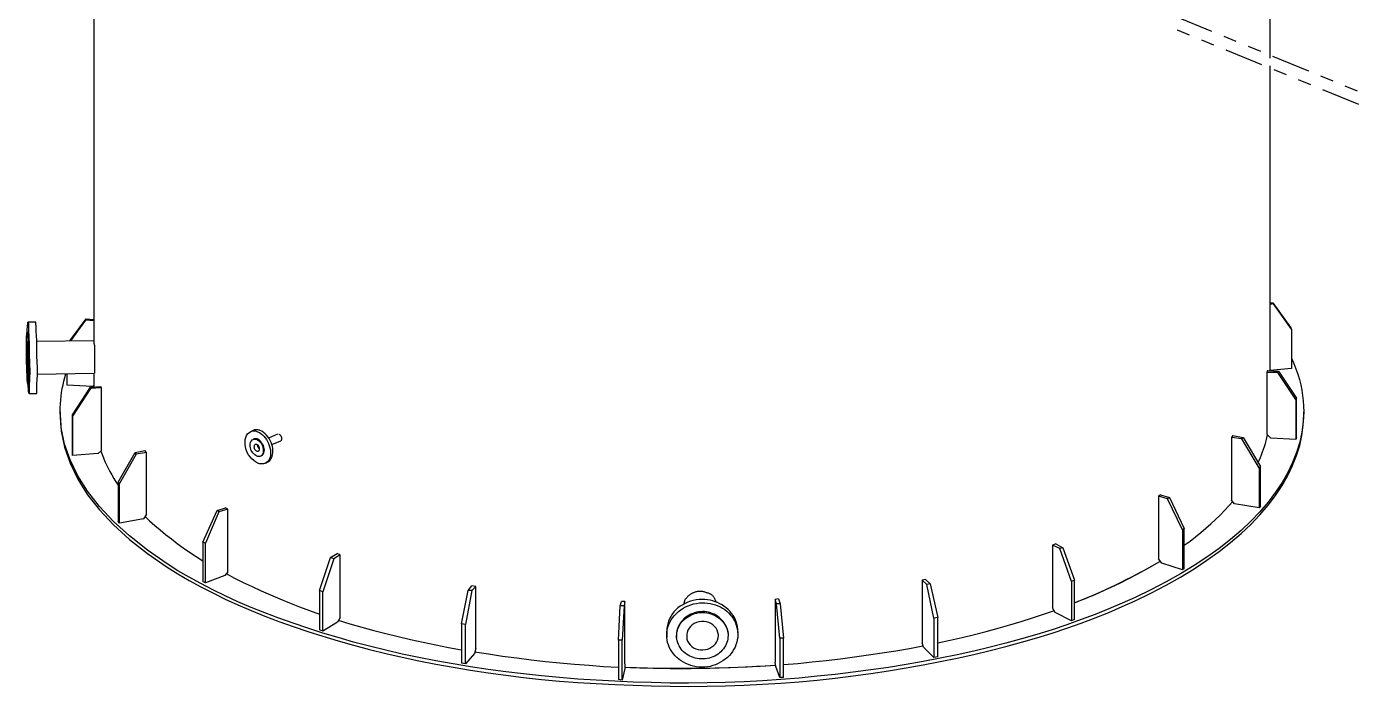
# Model space of a CAD drawing. Header units: metres. Extents: x 20 to 415, y 5 to 292.
# Drawn here: x 185.7 to 238.4, y 154.4 to 180.5 of the extents above; entities that cross this region are included whole.
import ezdxf

# ---------------------------------------------------------------- set-up
doc = ezdxf.new("R2010")
doc.units = ezdxf.units.M
doc.layers.add('ИЗОЛЯЦИЯ', color=3, linetype='Continuous')
doc.layers.add('ОБОРУДОВАНИЕ', color=8, linetype='Continuous')

msp = doc.modelspace()

# ---------------------------------------------------------------- linework, layer by layer
at = {"layer": 'ИЗОЛЯЦИЯ'}
for points in [[(232.572, 180.266), (231.157, 180.847)], [(231.195, 180.325), (231.676, 180.127)], [(233.535, 179.871), (233.054, 180.069)], [(232.158, 179.93), (232.639, 179.732)], [(233.121, 179.535), (234.536, 178.953)], [(234.498, 179.476), (234.017, 179.674)], [(236.395, 178.697), (234.98, 179.278)], [(235.018, 178.756), (235.499, 178.558)], [(237.358, 178.302), (236.877, 178.5)], [(235.981, 178.361), (236.462, 178.163)], [(236.943, 177.966), (238.359, 177.385)], [(238.321, 177.907), (237.839, 178.105)]]:
    msp.add_lwpolyline(points, dxfattribs=at)
at = {"layer": 'ОБОРУДОВАНИЕ'}
for points in [[(234.87, 179.206), (234.87, 217.62)], [(188.371, 197.98), (188.371, 168.034)], [(234.87, 166.861), (234.87, 178.9)], [(234.87, 169.539), (234.972, 169.539)], [(234.972, 169.539), (235.687, 168.544)], [(234.972, 169.539), (234.998, 169.488)], [(234.998, 169.488), (234.87, 169.463)], [(235.712, 168.493), (234.998, 169.488)], [(185.743, 168.366), (185.743, 168.41), (185.744, 168.452), (185.744, 168.491), (185.745, 168.527), (185.747, 168.561), (185.749, 168.592), (185.752, 168.621), (185.756, 168.648), (185.762, 168.674), (185.769, 168.698)], [(185.769, 168.698), (185.769, 168.712), (185.769, 168.725), (185.769, 168.737), (185.769, 168.746), (185.769, 168.755), (185.769, 168.762), (185.769, 168.767), (185.769, 168.771), (185.769, 168.773), (185.769, 168.774)], [(186.075, 168.774), (185.769, 168.774)], [(185.769, 168.774), (185.776, 168.769), (185.781, 168.756), (185.786, 168.734), (185.789, 168.704), (185.791, 168.666), (185.793, 168.62), (185.794, 168.567), (185.794, 168.506), (185.794, 168.439), (185.794, 168.366), (185.801, 168.279), (185.807, 168.189), (185.811, 168.095), (185.814, 167.997), (185.817, 167.897), (185.818, 167.795), (185.819, 167.69), (185.82, 167.585), (185.82, 167.478), (185.82, 167.371), (185.827, 167.257), (185.832, 167.145), (185.836, 167.035), (185.838, 166.928), (185.839, 166.823), (185.838, 166.721), (185.836, 166.623), (185.832, 166.528), (185.827, 166.437), (185.82, 166.351), (185.82, 166.277), (185.82, 166.211), (185.82, 166.15), (185.82, 166.097), (185.82, 166.051), (185.82, 166.013), (185.82, 165.983), (185.82, 165.961), (185.82, 165.947), (185.82, 165.943)], [(186.126, 165.943), (186.126, 165.947), (186.126, 165.961), (186.126, 165.984), (186.126, 166.015), (186.126, 166.054), (186.126, 166.103), (186.126, 166.159), (186.126, 166.224), (186.126, 166.296), (186.126, 166.376), (186.133, 166.456), (186.138, 166.541), (186.142, 166.631), (186.144, 166.727), (186.145, 166.826), (186.144, 166.929), (186.142, 167.036), (186.138, 167.145), (186.133, 167.257), (186.126, 167.371), (186.126, 167.478), (186.126, 167.585), (186.125, 167.69), (186.125, 167.795), (186.123, 167.897), (186.12, 167.997), (186.117, 168.095), (186.113, 168.189), (186.107, 168.279), (186.101, 168.366), (186.1, 168.439), (186.098, 168.506), (186.095, 168.567), (186.092, 168.62), (186.088, 168.666), (186.084, 168.704), (186.081, 168.734), (186.078, 168.756), (186.076, 168.769), (186.075, 168.774)], [(187.427, 168.034), (188.065, 168.902)], [(188.039, 168.851), (187.452, 168.034)], [(188.039, 168.851), (188.065, 168.902)], [(188.371, 168.825), (188.039, 168.851)], [(188.065, 168.902), (188.371, 168.876)], [(235.687, 168.544), (235.712, 168.493)], [(235.712, 168.493), (235.712, 166.938)], [(185.769, 166.351), (185.762, 166.354), (185.756, 166.363), (185.752, 166.378), (185.749, 166.4), (185.747, 166.427), (185.745, 166.461), (185.744, 166.501), (185.744, 166.547), (185.743, 166.599), (185.743, 166.657), (185.737, 166.713), (185.731, 166.773), (185.727, 166.836), (185.724, 166.903), (185.721, 166.973), (185.72, 167.044), (185.719, 167.118), (185.718, 167.193), (185.718, 167.269), (185.718, 167.346), (185.718, 167.429), (185.718, 167.511), (185.718, 167.59), (185.718, 167.667), (185.718, 167.741), (185.718, 167.812), (185.718, 167.88), (185.718, 167.944), (185.718, 168.004), (185.718, 168.06), (185.718, 168.118), (185.718, 168.17), (185.719, 168.216), (185.72, 168.256), (185.721, 168.289), (185.724, 168.317), (185.727, 168.338), (185.731, 168.354), (185.737, 168.363), (185.743, 168.366)], [(185.743, 168.009), (185.737, 168.001), (185.731, 167.977), (185.727, 167.938), (185.724, 167.886), (185.721, 167.821), (185.72, 167.744), (185.719, 167.658), (185.718, 167.562), (185.718, 167.457), (185.718, 167.346), (185.725, 167.241), (185.731, 167.142), (185.735, 167.051), (185.74, 166.967), (185.743, 166.893), (185.747, 166.83), (185.752, 166.778), (185.756, 166.74), (185.762, 166.716), (185.769, 166.708)], [(185.769, 168.366), (185.743, 168.366)], [(185.743, 168.366), (185.744, 168.358), (185.746, 168.334), (185.749, 168.294), (185.752, 168.241), (185.756, 168.175), (185.76, 168.096), (185.763, 168.006), (185.766, 167.906), (185.768, 167.796), (185.769, 167.677)], [(185.769, 167.065), (185.769, 167.128), (185.769, 167.193), (185.769, 167.259), (185.769, 167.326), (185.769, 167.394), (185.769, 167.46), (185.769, 167.525), (185.769, 167.587), (185.769, 167.647), (185.769, 167.703), (185.762, 167.761), (185.756, 167.813), (185.752, 167.859), (185.749, 167.899), (185.747, 167.932), (185.745, 167.96), (185.744, 167.981), (185.744, 167.997), (185.743, 168.006), (185.743, 168.009)], [(185.82, 167.677), (185.813, 167.796), (185.807, 167.906), (185.803, 168.006), (185.798, 168.096), (185.794, 168.175), (185.791, 168.241), (185.786, 168.294), (185.782, 168.334), (185.776, 168.358), (185.769, 168.366)], [(188.371, 168.034), (186.126, 168.009)], [(188.371, 168.034), (188.371, 168.034), (188.371, 168.034), (188.371, 168.032), (188.371, 168.028), (188.371, 168.024), (188.371, 168.019), (188.371, 168.012), (188.371, 168.006), (188.371, 167.998), (188.371, 167.991), (188.371, 167.983), (188.371, 167.968), (188.373, 167.953), (188.376, 167.937), (188.38, 167.922), (188.383, 167.907), (188.387, 167.891), (188.391, 167.876), (188.394, 167.861), (188.395, 167.846), (188.396, 167.83), (188.396, 167.807), (188.396, 167.784), (188.396, 167.761), (188.396, 167.738), (188.396, 167.715), (188.396, 167.693), (188.396, 167.67), (188.396, 167.647), (188.396, 167.624), (188.396, 167.601), (188.396, 167.578), (188.396, 167.555), (188.396, 167.531), (188.396, 167.507), (188.396, 167.483), (188.396, 167.458), (188.396, 167.431), (188.396, 167.404), (188.396, 167.375), (188.396, 167.346), (188.396, 167.323), (188.396, 167.3), (188.396, 167.277), (188.396, 167.254), (188.396, 167.231), (188.396, 167.208), (188.396, 167.185), (188.396, 167.162), (188.396, 167.139), (188.396, 167.116), (188.396, 167.093), (188.396, 167.07), (188.396, 167.048), (188.396, 167.026), (188.396, 167.005), (188.396, 166.984), (188.396, 166.964), (188.396, 166.945), (188.396, 166.928), (188.396, 166.912), (188.396, 166.897), (188.396, 166.882), (188.396, 166.867), (188.396, 166.853), (188.396, 166.839), (188.396, 166.826), (188.396, 166.814), (188.396, 166.803), (188.396, 166.793), (188.396, 166.784), (188.396, 166.778), (188.396, 166.772), (188.396, 166.768), (188.396, 166.765), (188.396, 166.762), (188.396, 166.761), (188.396, 166.76), (188.396, 166.759), (188.396, 166.759), (188.396, 166.759)], [(185.769, 167.677), (185.769, 167.585), (185.769, 167.491), (185.769, 167.398), (185.769, 167.304), (185.769, 167.212), (185.769, 167.121), (185.769, 167.032), (185.769, 166.946), (185.769, 166.863), (185.769, 166.784), (185.769, 166.704), (185.769, 166.632), (185.769, 166.567), (185.769, 166.511), (185.769, 166.463), (185.769, 166.423), (185.769, 166.392), (185.769, 166.369), (185.769, 166.355), (185.769, 166.351)], [(185.794, 166.351), (185.801, 166.355), (185.807, 166.369), (185.811, 166.392), (185.814, 166.423), (185.817, 166.463), (185.818, 166.511), (185.819, 166.567), (185.82, 166.632), (185.82, 166.704), (185.82, 166.784), (185.82, 166.863), (185.82, 166.946), (185.82, 167.032), (185.82, 167.121), (185.82, 167.212), (185.82, 167.304), (185.82, 167.398), (185.82, 167.491), (185.82, 167.585), (185.82, 167.677)], [(185.769, 166.708), (185.769, 166.712), (185.769, 166.723), (185.769, 166.742), (185.769, 166.768), (185.769, 166.801), (185.769, 166.84), (185.769, 166.887), (185.769, 166.94), (185.769, 166.999), (185.769, 167.065)], [(235.712, 166.938), (234.87, 166.861)], [(235.712, 167.346), (235.806, 167.138), (235.89, 166.93), (235.963, 166.72), (236.026, 166.509), (236.079, 166.297), (236.122, 166.084), (236.155, 165.871), (236.178, 165.657), (236.192, 165.443), (236.197, 165.229)], [(185.769, 166.351), (185.794, 166.351)], [(185.82, 165.943), (185.813, 165.947), (185.807, 165.961), (185.803, 165.983), (185.798, 166.013), (185.794, 166.051), (185.791, 166.097), (185.786, 166.15), (185.782, 166.211), (185.776, 166.277), (185.769, 166.351)], [(186.126, 166.708), (188.396, 166.759)], [(187.044, 165.229), (187.047, 165.382), (187.054, 165.534), (187.065, 165.687), (187.081, 165.839), (187.102, 165.991), (187.127, 166.141), (187.157, 166.291), (187.191, 166.44), (187.23, 166.587), (187.274, 166.733)], [(187.325, 166.274), (187.325, 166.733)], [(188.371, 166.759), (188.371, 166.223)], [(234.768, 166.861), (234.743, 166.784)], [(234.743, 166.784), (234.743, 164.336)], [(235.177, 166.784), (234.743, 166.784)], [(234.768, 166.861), (235.202, 166.835)], [(235.202, 166.835), (235.177, 166.784)], [(235.891, 165.713), (235.177, 166.784)], [(235.202, 166.835), (235.916, 165.764)], [(185.82, 165.943), (186.126, 165.943)], [(188.32, 166.223), (187.325, 166.274)], [(187.529, 165.101), (188.243, 166.198)], [(188.243, 166.147), (187.529, 165.05)], [(188.243, 166.198), (188.651, 166.223)], [(188.243, 166.147), (188.243, 166.198)], [(188.677, 166.172), (188.243, 166.147)], [(188.371, 166.249), (188.32, 166.223)], [(188.332, 166.225), (188.332, 166.224)], [(188.677, 166.172), (188.651, 166.223)], [(188.677, 163.698), (188.677, 166.172)], [(235.916, 165.764), (235.891, 165.713)], [(235.891, 165.713), (235.891, 164.132)], [(235.916, 164.208), (235.916, 165.764)], [(187.044, 165.229), (187.044, 165.101)], [(229.539, 157.882), (229.027, 157.655), (228.499, 157.433), (227.957, 157.217), (227.402, 157.008), (226.833, 156.805), (226.25, 156.61), (225.655, 156.423), (225.049, 156.245), (224.43, 156.077), (223.8, 155.918), (223.153, 155.762), (222.497, 155.615), (221.832, 155.478), (221.159, 155.349), (220.478, 155.23), (219.789, 155.119), (219.093, 155.018), (218.39, 154.927), (217.681, 154.844), (216.964, 154.771), (216.25, 154.699), (215.53, 154.639), (214.806, 154.589), (214.078, 154.55), (213.349, 154.522), (212.617, 154.504), (211.885, 154.497), (211.154, 154.501), (210.423, 154.516), (209.695, 154.541), (208.962, 154.569), (208.232, 154.608), (207.507, 154.657), (206.786, 154.715), (206.07, 154.783), (205.359, 154.861), (204.654, 154.947), (203.955, 155.041), (203.263, 155.144), (202.578, 155.255), (201.895, 155.375), (201.223, 155.506), (200.561, 155.646), (199.911, 155.795), (199.272, 155.954), (198.645, 156.12), (198.029, 156.295), (197.425, 156.477), (196.832, 156.667), (196.252, 156.862), (195.685, 157.065), (195.133, 157.275), (194.595, 157.493), (194.072, 157.718), (193.565, 157.95), (193.073, 158.188), (192.599, 158.434), (192.141, 158.686), (191.701, 158.944), (191.279, 159.209), (190.491, 159.753), (189.78, 160.315), (189.149, 160.892), (188.598, 161.482), (188.128, 162.085), (187.741, 162.698), (187.438, 163.321), (187.22, 163.951), (187.088, 164.588), (187.044, 165.229)], [(187.044, 165.101), (187.088, 164.459), (187.22, 163.821), (187.438, 163.188), (187.741, 162.563), (188.128, 161.948), (188.598, 161.344), (189.149, 160.753), (189.78, 160.178), (190.491, 159.62), (191.279, 159.081), (191.701, 158.817), (192.141, 158.558), (192.599, 158.306), (193.073, 158.061), (193.565, 157.822), (194.072, 157.59), (194.595, 157.365), (195.133, 157.148), (195.685, 156.937), (196.252, 156.735), (196.832, 156.539), (197.425, 156.35), (198.029, 156.167), (198.645, 155.993), (199.272, 155.826), (199.911, 155.668), (200.561, 155.518), (201.223, 155.378), (201.895, 155.248), (202.578, 155.128), (203.263, 155.011), (203.955, 154.904), (204.654, 154.808), (205.359, 154.722), (206.07, 154.646), (206.786, 154.581), (207.507, 154.524), (208.232, 154.478), (208.962, 154.441), (209.695, 154.413), (210.423, 154.388), (211.154, 154.373), (211.885, 154.369), (212.617, 154.375), (213.349, 154.391), (214.078, 154.417), (214.806, 154.453), (215.53, 154.498), (216.25, 154.553), (216.964, 154.618), (217.681, 154.698), (218.39, 154.786), (219.093, 154.882), (219.789, 154.987), (220.478, 155.099), (221.159, 155.22), (221.832, 155.349), (222.497, 155.488), (223.153, 155.635), (223.8, 155.791), (224.43, 155.948), (225.049, 156.115), (225.655, 156.291), (226.25, 156.475), (226.833, 156.668), (227.402, 156.869), (227.957, 157.078), (228.499, 157.296), (229.027, 157.522), (229.539, 157.755)], [(187.529, 165.101), (187.529, 163.545)], [(187.529, 165.05), (187.529, 165.101)], [(187.529, 163.494), (187.529, 165.05)], [(236.197, 165.229), (236.179, 164.824), (236.127, 164.421), (236.039, 164.019), (235.917, 163.62), (235.76, 163.223), (235.569, 162.828), (235.343, 162.436), (235.083, 162.046), (234.79, 161.659), (234.462, 161.275), (234.109, 160.903), (233.723, 160.538), (233.304, 160.179), (232.854, 159.827), (232.374, 159.483), (231.864, 159.146), (231.324, 158.818), (230.757, 158.497), (230.162, 158.185), (229.539, 157.882)], [(229.539, 157.755), (230.162, 158.058), (230.757, 158.37), (231.324, 158.69), (231.864, 159.019), (232.374, 159.355), (232.854, 159.7), (233.304, 160.052), (233.723, 160.41), (234.109, 160.775), (234.462, 161.147), (234.79, 161.532), (235.083, 161.918), (235.343, 162.308), (235.569, 162.701), (235.76, 163.096), (235.917, 163.493), (236.039, 163.892), (236.127, 164.293), (236.179, 164.696), (236.197, 165.101)], [(236.197, 165.101), (236.197, 165.229)], [(195.156, 163.188), (195.084, 163.166), (195.008, 163.162), (194.929, 163.174), (194.849, 163.201), (194.77, 163.242), (194.693, 163.296), (194.62, 163.362), (194.552, 163.439), (194.492, 163.526), (194.441, 163.622), (194.402, 163.728), (194.374, 163.834), (194.358, 163.936), (194.354, 164.034), (194.362, 164.125), (194.381, 164.209), (194.411, 164.284), (194.453, 164.348), (194.505, 164.4), (194.569, 164.438)], [(194.671, 164.489), (194.569, 164.438)], [(194.569, 164.438), (194.593, 164.452), (194.618, 164.462), (194.644, 164.47), (194.672, 164.475), (194.7, 164.476), (194.729, 164.475), (194.759, 164.47), (194.789, 164.462), (194.819, 164.452), (194.85, 164.438)], [(194.952, 164.489), (194.921, 164.496), (194.891, 164.504), (194.861, 164.51), (194.831, 164.515), (194.802, 164.518), (194.774, 164.518), (194.746, 164.516), (194.72, 164.511), (194.695, 164.502), (194.671, 164.489)], [(194.85, 164.438), (194.917, 164.403), (194.981, 164.362), (195.041, 164.313), (195.097, 164.257), (195.149, 164.195), (195.197, 164.127), (195.239, 164.054), (195.277, 163.974), (195.308, 163.89), (195.334, 163.8), (195.353, 163.717), (195.362, 163.639), (195.363, 163.563), (195.356, 163.493), (195.341, 163.427), (195.318, 163.367), (195.288, 163.312), (195.25, 163.264), (195.206, 163.222), (195.156, 163.188)], [(195.232, 163.239), (195.283, 163.267), (195.327, 163.305), (195.365, 163.352), (195.396, 163.407), (195.42, 163.469), (195.438, 163.537), (195.448, 163.61), (195.452, 163.687), (195.448, 163.768), (195.436, 163.851), (195.41, 163.935), (195.379, 164.015), (195.341, 164.093), (195.299, 164.167), (195.251, 164.237), (195.199, 164.301), (195.143, 164.359), (195.083, 164.41), (195.019, 164.454), (194.952, 164.489)], [(195.64, 164.336), (195.283, 164.183)], [(195.691, 164.336), (195.699, 164.335), (195.707, 164.333), (195.714, 164.329), (195.722, 164.324), (195.73, 164.317), (195.737, 164.308), (195.745, 164.298), (195.753, 164.287), (195.76, 164.274), (195.768, 164.259), (195.775, 164.252), (195.78, 164.244), (195.785, 164.236), (195.788, 164.227), (195.79, 164.218), (195.792, 164.208), (195.793, 164.197), (195.793, 164.185), (195.793, 164.172), (195.793, 164.157), (195.793, 164.15), (195.793, 164.142), (195.793, 164.134), (195.792, 164.127), (195.79, 164.119), (195.788, 164.111), (195.785, 164.104), (195.78, 164.096), (195.775, 164.088), (195.768, 164.081)], [(233.391, 164.285), (233.34, 164.208)], [(233.391, 164.285), (233.799, 164.208)], [(234.386, 163.188), (234.438, 163.302), (234.487, 163.415), (234.533, 163.527), (234.576, 163.638), (234.615, 163.749), (234.652, 163.86), (234.686, 163.972), (234.716, 164.083), (234.744, 164.196), (234.768, 164.31)], [(234.386, 163.188), (234.438, 163.302), (234.487, 163.415), (234.533, 163.527), (234.576, 163.638), (234.615, 163.749), (234.652, 163.86), (234.686, 163.972), (234.716, 164.083), (234.744, 164.196), (234.768, 164.31)], [(234.896, 164.183), (234.743, 164.336)], [(194.977, 163.469), (194.938, 163.458), (194.898, 163.456), (194.857, 163.462), (194.817, 163.476), (194.776, 163.497), (194.737, 163.525), (194.698, 163.56), (194.661, 163.601), (194.627, 163.647), (194.594, 163.698), (194.575, 163.752), (194.561, 163.807), (194.553, 163.861), (194.552, 163.913), (194.556, 163.963), (194.567, 164.009), (194.584, 164.049), (194.607, 164.084), (194.636, 164.112), (194.671, 164.132)], [(194.697, 164.157), (194.671, 164.132)], [(194.671, 164.132), (194.696, 164.143), (194.723, 164.148), (194.752, 164.146), (194.782, 164.138), (194.815, 164.125), (194.847, 164.108), (194.88, 164.086), (194.913, 164.062), (194.946, 164.034), (194.977, 164.004)], [(195.003, 164.004), (194.978, 164.04), (194.951, 164.072), (194.922, 164.098), (194.891, 164.12), (194.859, 164.138), (194.826, 164.151), (194.793, 164.16), (194.76, 164.163), (194.728, 164.163), (194.697, 164.157)], [(194.748, 163.928), (194.734, 163.918), (194.723, 163.907), (194.715, 163.892), (194.709, 163.876), (194.706, 163.858), (194.705, 163.838), (194.707, 163.817), (194.71, 163.795), (194.715, 163.772), (194.722, 163.749), (194.737, 163.734), (194.753, 163.719), (194.768, 163.705), (194.783, 163.693), (194.799, 163.682), (194.814, 163.674), (194.829, 163.668), (194.844, 163.666), (194.86, 163.667), (194.875, 163.673)], [(194.926, 163.749), (194.925, 163.764), (194.923, 163.78), (194.92, 163.795), (194.915, 163.81), (194.91, 163.826), (194.904, 163.841), (194.897, 163.856), (194.89, 163.872), (194.883, 163.887), (194.875, 163.902), (194.861, 163.91), (194.847, 163.917), (194.835, 163.924), (194.823, 163.929), (194.811, 163.934), (194.8, 163.937), (194.788, 163.938), (194.776, 163.937), (194.762, 163.934), (194.748, 163.928)], [(194.926, 163.749), (194.912, 163.764), (194.899, 163.78), (194.887, 163.795), (194.877, 163.81), (194.869, 163.826), (194.862, 163.841), (194.856, 163.856), (194.853, 163.872), (194.85, 163.887), (194.85, 163.902)], [(194.926, 163.749), (194.912, 163.764), (194.899, 163.78), (194.887, 163.795), (194.877, 163.81), (194.869, 163.826), (194.862, 163.841), (194.856, 163.856), (194.853, 163.872), (194.85, 163.887), (194.85, 163.902)], [(194.875, 163.673), (194.883, 163.674), (194.89, 163.678), (194.897, 163.684), (194.904, 163.692), (194.91, 163.701), (194.915, 163.711), (194.92, 163.721), (194.923, 163.732), (194.925, 163.741), (194.926, 163.749)], [(194.977, 164.004), (195.012, 163.942), (195.038, 163.877), (195.057, 163.813), (195.069, 163.75), (195.073, 163.689), (195.069, 163.632), (195.057, 163.579), (195.038, 163.534), (195.012, 163.497), (194.977, 163.469)], [(195.003, 163.494), (195.044, 163.522), (195.076, 163.559), (195.099, 163.604), (195.113, 163.655), (195.117, 163.711), (195.113, 163.77), (195.099, 163.83), (195.076, 163.89), (195.044, 163.949), (195.003, 164.004)], [(195.411, 163.928), (195.768, 164.081)], [(233.34, 164.208), (233.34, 161.734)], [(233.748, 164.157), (233.34, 164.208)], [(233.799, 164.208), (233.748, 164.157)], [(234.437, 163.009), (233.748, 164.157)], [(233.799, 164.208), (234.488, 163.06)], [(234.893, 164.188), (234.893, 164.188)], [(235.891, 164.132), (234.896, 164.183)], [(235.916, 164.208), (235.891, 164.132)], [(235.914, 164.207), (235.914, 164.207)], [(188.549, 163.571), (187.529, 163.494)], [(187.529, 163.494), (187.529, 163.545)], [(188.54, 163.558), (188.541, 163.558)], [(188.677, 163.698), (188.549, 163.571)], [(188.651, 163.673), (188.7, 163.536), (188.752, 163.4), (188.81, 163.265), (188.872, 163.131), (188.938, 162.997), (189.009, 162.863), (189.085, 162.729), (189.166, 162.594), (189.25, 162.458), (189.34, 162.321)], [(188.651, 163.673), (188.7, 163.536), (188.752, 163.4), (188.81, 163.265), (188.872, 163.131), (188.938, 162.997), (189.009, 162.863), (189.085, 162.729), (189.166, 162.594), (189.25, 162.458), (189.34, 162.321)], [(189.34, 162.448), (190.003, 163.622)], [(190.054, 163.545), (189.391, 162.397)], [(190.003, 163.622), (190.386, 163.698)], [(190.054, 163.545), (190.003, 163.622)], [(190.462, 163.622), (190.054, 163.545)], [(190.462, 163.622), (190.386, 163.698)], [(190.462, 161.173), (190.462, 163.622)], [(194.977, 163.469), (195.003, 163.494)], [(195.156, 163.188), (195.232, 163.239)], [(234.488, 163.06), (234.437, 163.009)], [(234.437, 163.009), (234.437, 161.428)], [(234.488, 161.504), (234.488, 163.06)], [(189.34, 162.448), (189.34, 160.892)], [(189.391, 162.397), (189.34, 162.448)], [(189.391, 160.816), (189.391, 162.397)], [(230.534, 161.938), (230.458, 161.887)], [(230.458, 161.887), (230.458, 159.413)], [(230.815, 161.785), (230.458, 161.887)], [(230.534, 161.938), (230.891, 161.836)], [(230.891, 161.836), (230.815, 161.785)], [(231.401, 160.561), (230.815, 161.785)], [(230.891, 161.836), (231.478, 160.612)], [(231.478, 159.949), (231.704, 160.117), (231.922, 160.286), (232.132, 160.455), (232.335, 160.625), (232.53, 160.797), (232.718, 160.97), (232.897, 161.145), (233.07, 161.322), (233.234, 161.501), (233.391, 161.683)], [(231.478, 159.949), (231.704, 160.117), (231.922, 160.286), (232.132, 160.455), (232.335, 160.625), (232.53, 160.797), (232.718, 160.97), (232.897, 161.145), (233.07, 161.322), (233.234, 161.501), (233.391, 161.683)], [(233.468, 161.581), (233.34, 161.734)], [(190.462, 161.173), (190.335, 160.994)], [(190.386, 161.096), (190.581, 160.913), (190.784, 160.732), (190.994, 160.552), (191.212, 160.374), (191.438, 160.197), (191.671, 160.022), (191.912, 159.848), (192.161, 159.676), (192.417, 159.505), (192.681, 159.336)], [(190.386, 161.096), (190.581, 160.913), (190.784, 160.732), (190.994, 160.552), (191.212, 160.374), (191.438, 160.197), (191.671, 160.022), (191.912, 159.848), (192.161, 159.676), (192.417, 159.505), (192.681, 159.336)], [(192.681, 160.076), (193.243, 161.326)], [(193.319, 161.275), (192.783, 160.025)], [(193.243, 161.326), (193.574, 161.428)], [(193.319, 161.275), (193.243, 161.326)], [(193.676, 161.377), (193.319, 161.275)], [(193.676, 161.377), (193.574, 161.428)], [(193.676, 158.903), (193.676, 161.377)], [(234.437, 161.428), (233.468, 161.581)], [(233.477, 161.593), (233.478, 161.593)], [(234.488, 161.504), (234.437, 161.428)], [(234.462, 161.504), (234.488, 161.504)], [(189.391, 160.816), (189.34, 160.892)], [(190.335, 160.994), (189.391, 160.816)], [(190.309, 160.994), (190.335, 160.994)], [(231.478, 160.612), (231.401, 160.561)], [(231.401, 160.561), (231.401, 158.979)], [(231.478, 159.03), (231.478, 160.612)], [(192.681, 160.076), (192.681, 158.52)], [(192.783, 160.025), (192.681, 160.076)], [(192.783, 158.469), (192.783, 160.025)], [(197.732, 159.464), (197.987, 159.617)], [(198.114, 159.566), (197.859, 159.413)], [(198.114, 159.566), (197.987, 159.617)], [(198.114, 157.092), (198.114, 159.566)], [(226.402, 160), (226.274, 159.949)], [(226.274, 159.949), (226.274, 157.474)], [(226.555, 159.821), (226.274, 159.949)], [(226.402, 160), (226.683, 159.846)], [(226.683, 159.846), (226.555, 159.821)], [(227.014, 158.52), (226.555, 159.821)], [(226.683, 159.846), (227.142, 158.571)], [(197.298, 158.163), (197.732, 159.464)], [(197.859, 159.413), (197.426, 158.112)], [(197.859, 159.413), (197.732, 159.464)], [(227.142, 157.678), (227.514, 157.826), (227.879, 157.978), (228.237, 158.134), (228.588, 158.293), (228.931, 158.456), (229.265, 158.622), (229.59, 158.791), (229.906, 158.962), (230.213, 159.136), (230.509, 159.311)], [(228.57, 158.291), (228.776, 158.39), (228.98, 158.49), (229.182, 158.59), (229.381, 158.69), (229.578, 158.791), (229.771, 158.893), (229.961, 158.996), (230.148, 159.099), (230.33, 159.204), (230.509, 159.311)], [(230.585, 159.234), (230.458, 159.413)], [(230.573, 159.246), (230.573, 159.246)], [(231.401, 158.979), (230.585, 159.234)], [(231.478, 159.03), (231.401, 158.979)], [(231.479, 159.039), (231.479, 159.039)], [(192.68, 158.512), (192.681, 158.512)], [(192.783, 158.469), (192.681, 158.52)], [(193.549, 158.75), (192.783, 158.469)], [(193.676, 158.903), (193.549, 158.75)], [(193.555, 158.743), (193.555, 158.743)], [(193.6, 158.826), (193.933, 158.652), (194.276, 158.48), (194.627, 158.312), (194.986, 158.147), (195.353, 157.984), (195.728, 157.825), (196.11, 157.669), (196.5, 157.516), (196.896, 157.366), (197.298, 157.219)], [(193.6, 158.826), (193.933, 158.652), (194.276, 158.48), (194.627, 158.312), (194.986, 158.147), (195.353, 157.984), (195.728, 157.825), (196.11, 157.669), (196.5, 157.516), (196.896, 157.366), (197.298, 157.219)], [(221.25, 158.597), (221.122, 158.571)], [(221.122, 158.571), (221.122, 156.097)], [(221.301, 158.393), (221.122, 158.571)], [(221.25, 158.597), (221.428, 158.418)], [(227.142, 158.571), (227.014, 158.52)], [(227.014, 158.52), (227.014, 156.964)], [(227.142, 157.015), (227.142, 158.571)], [(197.298, 158.163), (197.298, 156.607)], [(197.426, 158.112), (197.298, 158.163)], [(197.426, 156.556), (197.426, 158.112)], [(202.91, 156.837), (203.165, 158.163)], [(203.318, 158.163), (203.063, 156.811)], [(203.165, 158.163), (203.318, 158.342)], [(203.318, 158.163), (203.165, 158.163)], [(203.471, 158.316), (203.318, 158.342)], [(203.471, 158.316), (203.318, 158.163)], [(203.471, 155.867), (203.471, 158.316)], [(211.71, 157.627), (211.711, 157.643), (211.712, 157.658), (211.715, 157.673), (211.719, 157.689), (211.723, 157.704), (211.726, 157.719), (211.73, 157.734), (211.733, 157.75), (211.735, 157.765), (211.735, 157.78), (211.751, 157.803), (211.766, 157.824), (211.781, 157.843), (211.797, 157.862), (211.812, 157.879), (211.827, 157.896), (211.842, 157.912), (211.858, 157.928), (211.873, 157.944), (211.888, 157.959), (211.904, 157.974), (211.922, 157.989), (211.94, 158.004), (211.96, 158.019), (211.981, 158.032), (212.002, 158.045), (212.024, 158.057), (212.047, 158.068), (212.07, 158.078), (212.092, 158.086), (212.115, 158.094), (212.139, 158.102), (212.162, 158.109), (212.186, 158.116), (212.211, 158.122), (212.236, 158.127), (212.262, 158.131), (212.289, 158.135), (212.318, 158.137), (212.348, 158.138)], [(212.348, 158.138), (212.37, 158.137), (212.393, 158.135), (212.416, 158.131), (212.439, 158.127), (212.462, 158.122), (212.485, 158.116), (212.508, 158.109), (212.531, 158.102), (212.554, 158.094), (212.577, 158.086), (212.606, 158.079), (212.633, 158.071), (212.657, 158.063), (212.68, 158.054), (212.702, 158.045), (212.722, 158.035), (212.743, 158.024), (212.763, 158.012), (212.784, 157.999), (212.807, 157.984), (212.822, 157.968), (212.837, 157.951), (212.852, 157.932), (212.866, 157.913), (212.88, 157.892), (212.893, 157.871), (212.905, 157.849), (212.916, 157.826), (212.926, 157.803), (212.934, 157.78), (212.941, 157.773), (212.947, 157.765), (212.951, 157.757), (212.954, 157.75), (212.957, 157.742), (212.958, 157.734), (212.959, 157.727), (212.959, 157.719), (212.96, 157.712), (212.96, 157.704)], [(221.428, 158.418), (221.301, 158.393)], [(221.581, 157.066), (221.301, 158.393)], [(221.428, 158.418), (221.734, 157.092)], [(227.142, 157.678), (227.287, 157.733), (227.432, 157.789), (227.577, 157.846), (227.722, 157.905), (227.866, 157.965), (228.008, 158.027), (228.151, 158.091), (228.292, 158.156), (228.432, 158.222), (228.57, 158.291)], [(209.108, 156.199), (209.185, 157.551)], [(209.185, 157.551), (209.236, 157.729)], [(209.338, 157.551), (209.185, 157.551)], [(209.363, 157.729), (209.236, 157.729)], [(209.338, 157.551), (209.261, 156.199)], [(209.363, 157.729), (209.338, 157.551)], [(209.363, 155.255), (209.363, 157.729)], [(212.424, 157.806), (212.303, 157.801), (212.186, 157.788), (212.071, 157.766), (211.96, 157.736), (211.853, 157.698), (211.75, 157.652), (211.651, 157.599), (211.556, 157.538), (211.465, 157.471), (211.378, 157.398), (211.306, 157.312), (211.241, 157.224), (211.184, 157.132), (211.135, 157.038), (211.095, 156.942), (211.062, 156.843), (211.039, 156.743), (211.024, 156.639), (211.018, 156.535), (211.021, 156.429)], [(211.021, 156.301), (211.018, 156.407), (211.024, 156.512), (211.04, 156.614), (211.064, 156.714), (211.098, 156.811), (211.141, 156.905), (211.193, 156.996), (211.254, 157.083), (211.324, 157.166), (211.404, 157.245), (211.484, 157.324), (211.571, 157.395), (211.664, 157.457), (211.763, 157.511), (211.866, 157.557), (211.973, 157.595), (212.083, 157.627), (212.196, 157.651), (212.31, 157.668), (212.424, 157.678)], [(213.827, 156.633), (213.815, 156.731), (213.796, 156.825), (213.77, 156.917), (213.735, 157.006), (213.693, 157.092), (213.643, 157.174), (213.586, 157.254), (213.521, 157.33), (213.448, 157.404), (213.368, 157.474), (213.289, 157.533), (213.206, 157.587), (213.119, 157.636), (213.028, 157.679), (212.934, 157.717), (212.837, 157.748), (212.737, 157.773), (212.635, 157.791), (212.53, 157.802), (212.424, 157.806)], [(212.424, 157.678), (212.531, 157.675), (212.638, 157.664), (212.743, 157.645), (212.846, 157.62), (212.947, 157.589), (213.045, 157.552), (213.139, 157.508), (213.229, 157.46), (213.314, 157.406), (213.393, 157.347), (213.467, 157.276), (213.534, 157.203), (213.595, 157.126), (213.649, 157.047), (213.696, 156.964), (213.737, 156.878), (213.77, 156.79), (213.797, 156.698), (213.815, 156.603), (213.827, 156.505)], [(215.434, 157.831), (215.306, 157.806)], [(215.306, 157.806), (215.306, 155.332)], [(215.357, 157.627), (215.306, 157.806)], [(215.485, 156.275), (215.357, 157.627)], [(215.51, 157.627), (215.357, 157.627)], [(215.434, 157.831), (215.51, 157.627)], [(215.51, 157.627), (215.638, 156.275)], [(226.377, 157.296), (226.274, 157.474)], [(198.012, 156.913), (197.426, 156.556)], [(198.114, 157.092), (198.012, 156.913)], [(198.019, 156.922), (198.019, 156.922)], [(198.038, 156.99), (198.5, 156.847), (198.968, 156.711), (199.442, 156.581), (199.922, 156.456), (200.407, 156.336), (200.897, 156.222), (201.393, 156.113), (201.894, 156.009), (202.399, 155.91), (202.91, 155.816)], [(198.038, 156.99), (198.5, 156.847), (198.968, 156.711), (199.442, 156.581), (199.922, 156.456), (200.407, 156.336), (200.897, 156.222), (201.393, 156.113), (201.894, 156.009), (202.399, 155.91), (202.91, 155.816)], [(213.444, 156.48), (213.434, 156.548), (213.417, 156.617), (213.395, 156.684), (213.366, 156.75), (213.333, 156.814), (213.294, 156.876), (213.249, 156.935), (213.2, 156.991), (213.146, 157.044), (213.087, 157.092), (213.024, 157.142), (212.959, 157.187), (212.891, 157.225), (212.819, 157.257), (212.746, 157.283), (212.67, 157.303), (212.592, 157.317), (212.513, 157.324), (212.431, 157.326), (212.348, 157.321), (212.271, 157.311), (212.195, 157.297), (212.12, 157.277), (212.046, 157.252), (211.975, 157.223), (211.905, 157.187), (211.838, 157.147), (211.775, 157.1), (211.715, 157.048), (211.659, 156.99), (211.608, 156.935), (211.561, 156.877), (211.52, 156.816), (211.485, 156.753), (211.455, 156.687), (211.431, 156.619), (211.414, 156.549), (211.403, 156.476), (211.4, 156.402), (211.404, 156.326)], [(211.404, 156.301), (211.406, 156.371), (211.413, 156.441), (211.425, 156.512), (211.442, 156.582), (211.464, 156.652), (211.492, 156.72), (211.525, 156.786), (211.564, 156.849), (211.608, 156.909), (211.659, 156.964), (211.715, 157.016), (211.775, 157.065), (211.839, 157.11), (211.907, 157.151), (211.978, 157.187), (212.052, 157.22), (212.129, 157.247), (212.208, 157.269), (212.29, 157.285), (212.373, 157.296), (212.45, 157.293), (212.528, 157.287), (212.606, 157.275), (212.683, 157.259), (212.759, 157.238), (212.832, 157.213), (212.903, 157.183), (212.969, 157.149), (213.031, 157.11), (213.087, 157.066), (213.146, 157.018), (213.2, 156.966), (213.249, 156.91), (213.294, 156.851), (213.333, 156.789), (213.366, 156.725), (213.395, 156.659), (213.417, 156.591), (213.434, 156.523), (213.444, 156.454)], [(213.062, 156.403), (213.046, 156.499), (213.015, 156.588), (212.97, 156.67), (212.913, 156.742), (212.845, 156.805), (212.768, 156.857), (212.683, 156.897), (212.592, 156.925), (212.497, 156.939), (212.399, 156.939), (212.295, 156.924), (212.198, 156.895), (212.11, 156.853), (212.03, 156.8), (211.962, 156.738), (211.904, 156.667), (211.86, 156.589), (211.829, 156.505), (211.812, 156.417), (211.812, 156.326)], [(221.734, 157.092), (221.581, 157.066)], [(221.581, 157.066), (221.581, 155.51)], [(221.734, 156.097), (222.222, 156.199), (222.704, 156.308), (223.181, 156.422), (223.653, 156.542), (224.119, 156.668), (224.579, 156.799), (225.032, 156.935), (225.479, 157.076), (225.919, 157.222), (226.351, 157.372)], [(221.734, 156.097), (222.222, 156.199), (222.704, 156.308), (223.181, 156.422), (223.653, 156.542), (224.119, 156.668), (224.579, 156.799), (225.032, 156.935), (225.479, 157.076), (225.919, 157.222), (226.351, 157.372)], [(221.734, 155.536), (221.734, 157.092)], [(226.377, 157.307), (226.377, 157.308)], [(227.014, 156.964), (226.377, 157.296)], [(227.142, 157.015), (227.014, 156.964)], [(197.426, 156.556), (197.298, 156.607)], [(202.91, 156.837), (202.91, 155.281)], [(203.063, 156.811), (202.91, 156.837)], [(203.063, 155.255), (203.063, 156.811)], [(213.827, 156.505), (213.83, 156.406), (213.824, 156.307), (213.81, 156.209), (213.787, 156.112), (213.757, 156.017), (213.719, 155.925), (213.673, 155.835), (213.62, 155.749), (213.561, 155.666), (213.495, 155.587), (213.416, 155.513), (213.331, 155.444), (213.241, 155.38), (213.147, 155.322), (213.049, 155.271), (212.948, 155.227), (212.845, 155.19), (212.74, 155.161), (212.633, 155.14), (212.526, 155.128), (212.412, 155.125), (212.3, 155.13), (212.19, 155.144), (212.083, 155.166), (211.978, 155.195), (211.876, 155.23), (211.778, 155.273), (211.683, 155.321), (211.592, 155.375), (211.506, 155.434), (211.425, 155.505), (211.35, 155.58), (211.282, 155.66), (211.221, 155.743), (211.168, 155.829), (211.122, 155.919), (211.084, 156.011), (211.054, 156.106), (211.033, 156.202), (211.021, 156.301)], [(211.021, 156.429), (211.021, 156.301)], [(213.444, 156.378), (213.441, 156.309), (213.432, 156.24), (213.418, 156.172), (213.397, 156.105), (213.371, 156.04), (213.34, 155.975), (213.303, 155.913), (213.261, 155.853), (213.215, 155.795), (213.164, 155.74), (213.108, 155.689), (213.048, 155.642), (212.984, 155.601), (212.916, 155.564), (212.845, 155.533), (212.771, 155.507), (212.694, 155.486), (212.614, 155.471), (212.533, 155.462), (212.45, 155.459), (212.373, 155.455), (212.297, 155.459), (212.221, 155.469), (212.147, 155.485), (212.073, 155.507), (212.001, 155.534), (211.932, 155.567), (211.863, 155.604), (211.798, 155.644), (211.735, 155.689), (211.683, 155.737), (211.635, 155.789), (211.59, 155.845), (211.549, 155.904), (211.512, 155.966), (211.48, 156.03), (211.453, 156.096), (211.431, 156.164), (211.414, 156.232), (211.404, 156.301)], [(211.812, 156.326), (211.821, 156.237), (211.846, 156.154), (211.887, 156.077), (211.941, 156.007), (212.007, 155.947), (212.082, 155.897), (212.166, 155.857), (212.256, 155.83), (212.351, 155.816), (212.45, 155.816), (212.547, 155.824), (212.641, 155.845), (212.728, 155.88), (212.808, 155.926), (212.88, 155.982), (212.942, 156.048), (212.992, 156.121), (213.03, 156.202), (213.054, 156.287), (213.062, 156.378)], [(213.062, 156.378), (213.062, 156.384), (213.062, 156.39), (213.062, 156.394), (213.062, 156.398), (213.062, 156.4), (213.062, 156.401), (213.062, 156.403), (213.062, 156.403), (213.062, 156.403), (213.062, 156.403)], [(213.444, 156.454), (213.444, 156.48)], [(213.444, 156.454), (213.444, 156.446), (213.444, 156.439), (213.444, 156.431), (213.444, 156.423), (213.444, 156.416), (213.444, 156.408), (213.444, 156.4), (213.444, 156.393), (213.444, 156.385), (213.444, 156.378)], [(213.827, 156.505), (213.827, 156.633)], [(203.471, 155.867), (203.42, 155.663)], [(209.108, 156.199), (209.108, 154.643)], [(209.261, 156.199), (209.108, 156.199)], [(209.261, 154.618), (209.261, 156.199)], [(211.404, 156.326), (211.404, 156.301)], [(215.485, 156.275), (215.485, 154.72)], [(215.638, 156.275), (215.485, 156.275)], [(215.638, 154.72), (215.638, 156.275)], [(215.638, 155.23), (216.203, 155.279), (216.767, 155.333), (217.328, 155.394), (217.886, 155.461), (218.441, 155.533), (218.991, 155.61), (219.538, 155.692), (220.08, 155.78), (220.616, 155.872), (221.148, 155.969)], [(215.638, 155.23), (216.203, 155.279), (216.767, 155.333), (217.328, 155.394), (217.886, 155.461), (218.441, 155.533), (218.991, 155.61), (219.538, 155.692), (220.08, 155.78), (220.616, 155.872), (221.148, 155.969)], [(221.173, 155.918), (221.122, 156.097)], [(221.581, 155.51), (221.173, 155.918)], [(203.42, 155.663), (203.063, 155.255)], [(203.41, 155.668), (203.41, 155.668)], [(203.42, 155.74), (203.973, 155.651), (204.531, 155.568), (205.092, 155.492), (205.657, 155.421), (206.226, 155.357), (206.797, 155.299), (207.372, 155.247), (207.949, 155.201), (208.527, 155.161), (209.108, 155.128)], [(203.42, 155.74), (203.973, 155.651), (204.531, 155.568), (205.092, 155.492), (205.657, 155.421), (206.226, 155.357), (206.797, 155.299), (207.372, 155.247), (207.949, 155.201), (208.527, 155.161), (209.108, 155.128)], [(215.332, 155.153), (215.306, 155.332)], [(221.734, 155.536), (221.581, 155.51)], [(221.722, 155.532), (221.723, 155.532)], [(203.063, 155.255), (202.91, 155.281)], [(209.363, 155.077), (209.261, 154.618)], [(209.363, 155.255), (209.363, 155.077)], [(209.363, 155.128), (209.96, 155.108), (210.557, 155.094), (211.153, 155.086), (211.749, 155.085), (212.344, 155.089), (212.939, 155.1), (213.533, 155.117), (214.125, 155.14), (214.716, 155.169), (215.306, 155.204)], [(209.363, 155.128), (209.586, 155.12), (209.81, 155.113), (210.035, 155.105), (210.26, 155.099), (210.486, 155.093), (210.711, 155.087), (210.936, 155.083), (211.161, 155.079), (211.385, 155.077), (211.608, 155.077)], [(211.608, 155.077), (211.982, 155.078), (212.355, 155.083), (212.727, 155.09), (213.097, 155.1), (213.467, 155.112), (213.836, 155.126), (214.204, 155.143), (214.572, 155.162), (214.939, 155.182), (215.306, 155.204)], [(215.322, 155.147), (215.322, 155.147)], [(215.485, 154.72), (215.332, 155.153)], [(209.261, 154.618), (209.108, 154.643)], [(215.638, 154.72), (215.485, 154.72)], [(215.627, 154.722), (215.628, 154.721)]]:
    msp.add_lwpolyline(points, dxfattribs=at)

doc.saveas('drawing.dxf')
